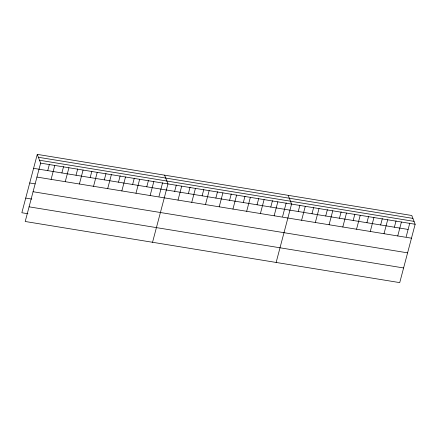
<?xml version="1.0" encoding="UTF-8"?>
<svg xmlns="http://www.w3.org/2000/svg" width="437" height="437" viewBox="0 0 437 437"><rect width="100%" height="100%" fill="white"/><g stroke="black" fill="none" stroke-linecap="round" stroke-linejoin="round"><path stroke-width="0.66" d="M37.271 154.381L40.625 163.132L25.204 221.493L399.729 282.619L415.15 224.257L411.796 215.507L37.271 154.381L21.85 212.743L27.913 213.737M47.737 170.627L49.408 164.296M51.091 179.378L54.772 165.443M61.885 172.937L63.556 166.601M65.239 181.688L68.926 167.748M76.033 175.248L77.71 168.911M79.392 183.999L83.074 170.059M90.18 177.559L91.857 171.222M93.54 186.304L97.222 172.369M104.328 179.864L106.005 173.533M107.688 188.615L111.369 174.68M118.482 182.174L120.153 175.838M121.836 190.925L125.517 176.985M132.63 184.485L134.301 178.149M135.983 193.23L139.665 179.296M146.777 186.796L148.449 180.459M150.131 195.541L153.813 181.606M158.992 196.432L162.597 182.764M152.546 242.278L167.966 183.911L164.607 175.166M174.658 191.346L176.33 185.009M178.012 200.091L181.699 186.157M188.391 193.586L190.062 187.249M191.745 202.331L195.432 188.396M202.123 195.825L203.795 189.489M205.477 204.576L209.165 190.636M215.856 198.065L217.528 191.734M219.21 206.816L222.892 192.881M229.589 200.31L231.26 193.973M232.943 209.055L236.625 195.12M243.322 202.55L244.993 196.213M246.676 211.3L250.357 197.36M257.054 204.789L258.726 198.453M260.408 213.54L264.09 199.6M270.787 207.034L272.459 200.698M274.141 215.78L277.823 201.845M282.581 216.605L286.191 202.937M276.135 262.446L291.555 204.084L288.202 195.334M298.252 211.513L299.924 205.177M301.606 220.264L305.288 206.324M311.985 213.753L313.657 207.422M315.339 222.504L319.021 208.569M325.718 215.998L327.389 209.662M329.072 224.744L332.754 210.809M339.451 218.238L341.122 211.901M342.805 226.989L346.486 213.048M353.183 220.477L354.855 214.141M356.537 229.228L360.219 215.288M366.916 222.723L368.588 216.386M370.27 231.468L373.952 217.533M380.649 224.962L382.32 218.626M384.003 233.708L387.685 219.773M394.376 227.202L396.053 220.865M397.736 235.953L401.417 222.012M406.175 236.772L409.786 223.11M38.38 157.271L412.899 218.391M39.521 160.242L414.041 221.368M40.625 163.132L415.15 224.257M33.589 168.321L408.109 229.441M36.943 177.067L411.468 238.192M29.716 182.983L35.102 183.862M33.07 191.728L407.595 252.854M25.723 198.087L31.786 199.075M29.082 206.832L403.602 267.957"/></g></svg>
